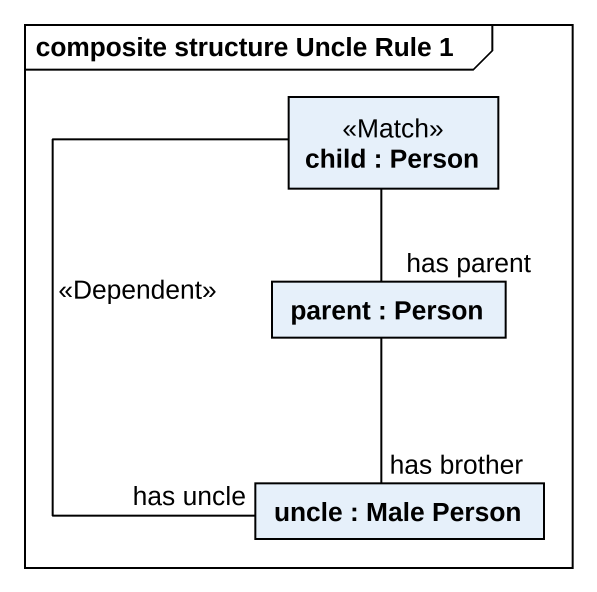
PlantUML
@startuml
mainframe composite structure Uncle Rule 1
rectangle "child : Person" as child <<Match>>
rectangle "parent : Person" as parent
rectangle "uncle : Male Person" as uncle
parent "has parent" -up- child
uncle "has uncle" -up- child : <<Dependent>>
uncle "has brother" -up- parent
@enduml
